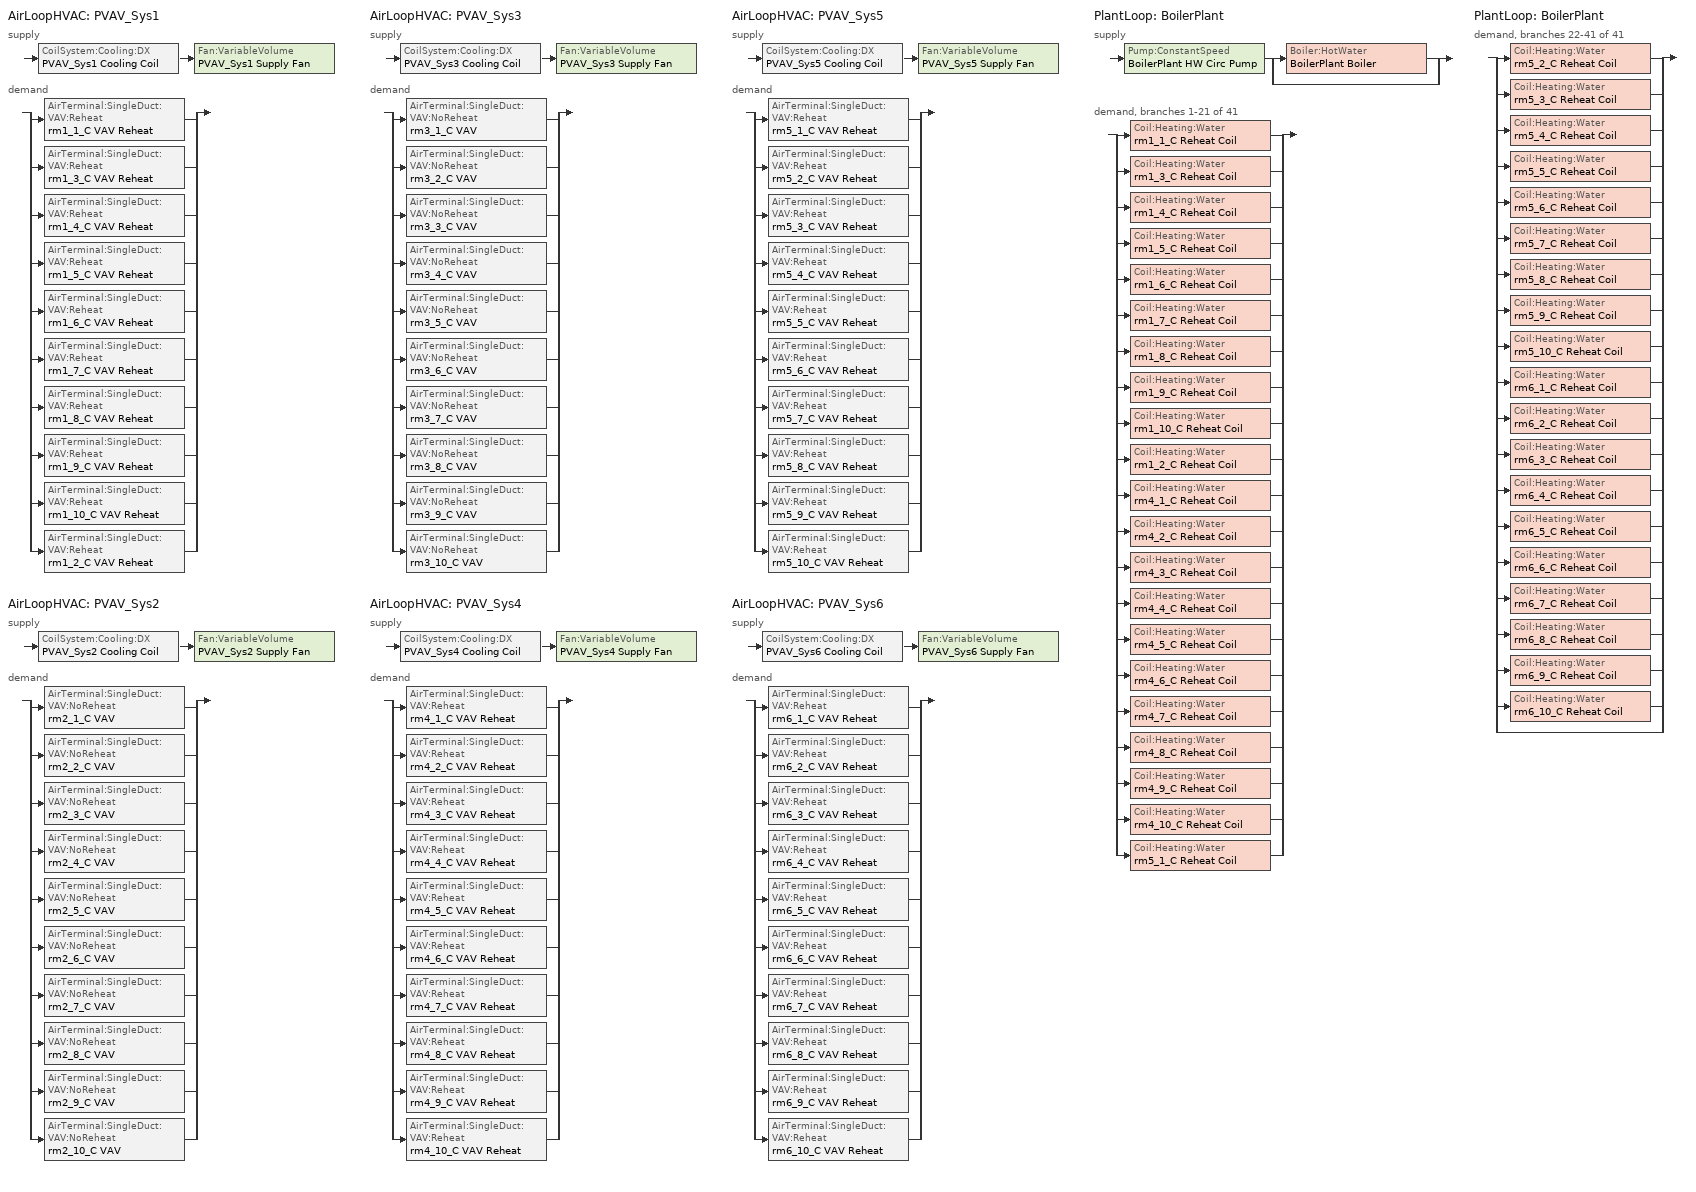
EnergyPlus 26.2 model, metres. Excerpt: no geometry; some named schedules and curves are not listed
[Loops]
AirLoopHVAC 'PVAV_Sys1'
 supply: CoilSystem:Cooling:DX 'PVAV_Sys1 Cooling Coil' > Fan:VariableVolume 'PVAV_Sys1 Supply Fan'
 demand: split
  | AirTerminal:SingleDuct:VAV:Reheat 'rm1_1_C VAV Reheat'
  | AirTerminal:SingleDuct:VAV:Reheat 'rm1_3_C VAV Reheat'
  | AirTerminal:SingleDuct:VAV:Reheat 'rm1_4_C VAV Reheat'
  | AirTerminal:SingleDuct:VAV:Reheat 'rm1_5_C VAV Reheat'
  | AirTerminal:SingleDuct:VAV:Reheat 'rm1_6_C VAV Reheat'
  | AirTerminal:SingleDuct:VAV:Reheat 'rm1_7_C VAV Reheat'
  | AirTerminal:SingleDuct:VAV:Reheat 'rm1_8_C VAV Reheat'
  | AirTerminal:SingleDuct:VAV:Reheat 'rm1_9_C VAV Reheat'
  | AirTerminal:SingleDuct:VAV:Reheat 'rm1_10_C VAV Reheat'
  | AirTerminal:SingleDuct:VAV:Reheat 'rm1_2_C VAV Reheat'
AirLoopHVAC 'PVAV_Sys2'
 supply: CoilSystem:Cooling:DX 'PVAV_Sys2 Cooling Coil' > Fan:VariableVolume 'PVAV_Sys2 Supply Fan'
 demand: split
  | AirTerminal:SingleDuct:VAV:NoReheat 'rm2_1_C VAV'
  | AirTerminal:SingleDuct:VAV:NoReheat 'rm2_2_C VAV'
  | AirTerminal:SingleDuct:VAV:NoReheat 'rm2_3_C VAV'
  | AirTerminal:SingleDuct:VAV:NoReheat 'rm2_4_C VAV'
  | AirTerminal:SingleDuct:VAV:NoReheat 'rm2_5_C VAV'
  | AirTerminal:SingleDuct:VAV:NoReheat 'rm2_6_C VAV'
  | AirTerminal:SingleDuct:VAV:NoReheat 'rm2_7_C VAV'
  | AirTerminal:SingleDuct:VAV:NoReheat 'rm2_8_C VAV'
  | AirTerminal:SingleDuct:VAV:NoReheat 'rm2_9_C VAV'
  | AirTerminal:SingleDuct:VAV:NoReheat 'rm2_10_C VAV'
AirLoopHVAC 'PVAV_Sys3'
 supply: CoilSystem:Cooling:DX 'PVAV_Sys3 Cooling Coil' > Fan:VariableVolume 'PVAV_Sys3 Supply Fan'
 demand: split
  | AirTerminal:SingleDuct:VAV:NoReheat 'rm3_1_C VAV'
  | AirTerminal:SingleDuct:VAV:NoReheat 'rm3_2_C VAV'
  | AirTerminal:SingleDuct:VAV:NoReheat 'rm3_3_C VAV'
  | AirTerminal:SingleDuct:VAV:NoReheat 'rm3_4_C VAV'
  | AirTerminal:SingleDuct:VAV:NoReheat 'rm3_5_C VAV'
  | AirTerminal:SingleDuct:VAV:NoReheat 'rm3_6_C VAV'
  | AirTerminal:SingleDuct:VAV:NoReheat 'rm3_7_C VAV'
  | AirTerminal:SingleDuct:VAV:NoReheat 'rm3_8_C VAV'
  | AirTerminal:SingleDuct:VAV:NoReheat 'rm3_9_C VAV'
  | AirTerminal:SingleDuct:VAV:NoReheat 'rm3_10_C VAV'
AirLoopHVAC 'PVAV_Sys4'
 supply: CoilSystem:Cooling:DX 'PVAV_Sys4 Cooling Coil' > Fan:VariableVolume 'PVAV_Sys4 Supply Fan'
 demand: split
  | AirTerminal:SingleDuct:VAV:Reheat 'rm4_1_C VAV Reheat'
  | AirTerminal:SingleDuct:VAV:Reheat 'rm4_2_C VAV Reheat'
  | AirTerminal:SingleDuct:VAV:Reheat 'rm4_3_C VAV Reheat'
  | AirTerminal:SingleDuct:VAV:Reheat 'rm4_4_C VAV Reheat'
  | AirTerminal:SingleDuct:VAV:Reheat 'rm4_5_C VAV Reheat'
  | AirTerminal:SingleDuct:VAV:Reheat 'rm4_6_C VAV Reheat'
  | AirTerminal:SingleDuct:VAV:Reheat 'rm4_7_C VAV Reheat'
  | AirTerminal:SingleDuct:VAV:Reheat 'rm4_8_C VAV Reheat'
  | AirTerminal:SingleDuct:VAV:Reheat 'rm4_9_C VAV Reheat'
  | AirTerminal:SingleDuct:VAV:Reheat 'rm4_10_C VAV Reheat'
AirLoopHVAC 'PVAV_Sys5'
 supply: CoilSystem:Cooling:DX 'PVAV_Sys5 Cooling Coil' > Fan:VariableVolume 'PVAV_Sys5 Supply Fan'
 demand: split
  | AirTerminal:SingleDuct:VAV:Reheat 'rm5_1_C VAV Reheat'
  | AirTerminal:SingleDuct:VAV:Reheat 'rm5_2_C VAV Reheat'
  | AirTerminal:SingleDuct:VAV:Reheat 'rm5_3_C VAV Reheat'
  | AirTerminal:SingleDuct:VAV:Reheat 'rm5_4_C VAV Reheat'
  | AirTerminal:SingleDuct:VAV:Reheat 'rm5_5_C VAV Reheat'
  | AirTerminal:SingleDuct:VAV:Reheat 'rm5_6_C VAV Reheat'
  | AirTerminal:SingleDuct:VAV:Reheat 'rm5_7_C VAV Reheat'
  | AirTerminal:SingleDuct:VAV:Reheat 'rm5_8_C VAV Reheat'
  | AirTerminal:SingleDuct:VAV:Reheat 'rm5_9_C VAV Reheat'
  | AirTerminal:SingleDuct:VAV:Reheat 'rm5_10_C VAV Reheat'
AirLoopHVAC 'PVAV_Sys6'
 supply: CoilSystem:Cooling:DX 'PVAV_Sys6 Cooling Coil' > Fan:VariableVolume 'PVAV_Sys6 Supply Fan'
 demand: split
  | AirTerminal:SingleDuct:VAV:Reheat 'rm6_1_C VAV Reheat'
  | AirTerminal:SingleDuct:VAV:Reheat 'rm6_2_C VAV Reheat'
  | AirTerminal:SingleDuct:VAV:Reheat 'rm6_3_C VAV Reheat'
  | AirTerminal:SingleDuct:VAV:Reheat 'rm6_4_C VAV Reheat'
  | AirTerminal:SingleDuct:VAV:Reheat 'rm6_5_C VAV Reheat'
  | AirTerminal:SingleDuct:VAV:Reheat 'rm6_6_C VAV Reheat'
  | AirTerminal:SingleDuct:VAV:Reheat 'rm6_7_C VAV Reheat'
  | AirTerminal:SingleDuct:VAV:Reheat 'rm6_8_C VAV Reheat'
  | AirTerminal:SingleDuct:VAV:Reheat 'rm6_9_C VAV Reheat'
  | AirTerminal:SingleDuct:VAV:Reheat 'rm6_10_C VAV Reheat'
PlantLoop 'BoilerPlant'
 supply: Pump:ConstantSpeed 'BoilerPlant HW Circ Pump' > split
  | Boiler:HotWater 'BoilerPlant Boiler'
  | bypass
 demand, branches 1-21 of 41: split
  | Coil:Heating:Water 'rm1_1_C Reheat Coil'
  | Coil:Heating:Water 'rm1_3_C Reheat Coil'
  | Coil:Heating:Water 'rm1_4_C Reheat Coil'
  | Coil:Heating:Water 'rm1_5_C Reheat Coil'
  | Coil:Heating:Water 'rm1_6_C Reheat Coil'
  | Coil:Heating:Water 'rm1_7_C Reheat Coil'
  | Coil:Heating:Water 'rm1_8_C Reheat Coil'
  | Coil:Heating:Water 'rm1_9_C Reheat Coil'
  | Coil:Heating:Water 'rm1_10_C Reheat Coil'
  | Coil:Heating:Water 'rm1_2_C Reheat Coil'
  | Coil:Heating:Water 'rm4_1_C Reheat Coil'
  | Coil:Heating:Water 'rm4_2_C Reheat Coil'
  | Coil:Heating:Water 'rm4_3_C Reheat Coil'
  | Coil:Heating:Water 'rm4_4_C Reheat Coil'
  | Coil:Heating:Water 'rm4_5_C Reheat Coil'
  | Coil:Heating:Water 'rm4_6_C Reheat Coil'
  | Coil:Heating:Water 'rm4_7_C Reheat Coil'
  | Coil:Heating:Water 'rm4_8_C Reheat Coil'
  | Coil:Heating:Water 'rm4_9_C Reheat Coil'
  | Coil:Heating:Water 'rm4_10_C Reheat Coil'
  | Coil:Heating:Water 'rm5_1_C Reheat Coil'
PlantLoop 'BoilerPlant'
 demand, branches 22-41 of 41: split
  | Coil:Heating:Water 'rm5_2_C Reheat Coil'
  | Coil:Heating:Water 'rm5_3_C Reheat Coil'
  | Coil:Heating:Water 'rm5_4_C Reheat Coil'
  | Coil:Heating:Water 'rm5_5_C Reheat Coil'
  | Coil:Heating:Water 'rm5_6_C Reheat Coil'
  | Coil:Heating:Water 'rm5_7_C Reheat Coil'
  | Coil:Heating:Water 'rm5_8_C Reheat Coil'
  | Coil:Heating:Water 'rm5_9_C Reheat Coil'
  | Coil:Heating:Water 'rm5_10_C Reheat Coil'
  | Coil:Heating:Water 'rm6_1_C Reheat Coil'
  | Coil:Heating:Water 'rm6_2_C Reheat Coil'
  | Coil:Heating:Water 'rm6_3_C Reheat Coil'
  | Coil:Heating:Water 'rm6_4_C Reheat Coil'
  | Coil:Heating:Water 'rm6_5_C Reheat Coil'
  | Coil:Heating:Water 'rm6_6_C Reheat Coil'
  | Coil:Heating:Water 'rm6_7_C Reheat Coil'
  | Coil:Heating:Water 'rm6_8_C Reheat Coil'
  | Coil:Heating:Water 'rm6_9_C Reheat Coil'
  | Coil:Heating:Water 'rm6_10_C Reheat Coil'
  | bypass
[Building]
Green Design Tools: North Axis {deg}=180.0017; Terrain=City; Loads Convergence Tolerance Value {W}=0.04; Temperature Convergence Tolerance Value {deltaC}=0.4; Solar Distribution=FullExterior; Maximum Number of Warmup Days=25; Minimum Number of Warmup Days=6
[Site:Location]
CZ03RV2: Latitude {deg}=38.5; Longitude {deg}=-121.5; Time Zone {hr}=-8; Elevation {m}=15.24
[Site:GroundTemperature:BuildingSurface]
12.38889, 11.22224, 11.11112, 11.66668, 13.8889, 16.11112, 18.05557, 19.2778, 19.38892, 18.38889, 16.50002, 14.33334
[SizingPeriod:DesignDay] Humidity Condition Type=Wetbulb; Rain Indicator=No; Snow Indicator=No; Daylight Saving Time Indicator=No; Solar Model Indicator=ASHRAEClearSky; Sky Clearness=0
Name | Month | Day of Month | Day Type | Maximum Dry-Bulb Temperature {C} | Daily Dry-Bulb Temperature Range {deltaC} | Wetbulb or DewPoint at Maximum Dry-Bulb {C} | Barometric Pressure {Pa} | Wind Speed {m/s} | Wind Direction {deg}
CZ03RV2 Coldest Day from Weather File | 12 | 28 | WinterDesignDay | 15 | 13.3 | 8.9 | 102805.1 | 2.12 | 67
CZ03RV2 Hottest Day from Weather File | 9 | 29 | SummerDesignDay | 31.7 | 20.6 | 16.1 | 101351.8 | 5.06 | 87
[Zone] Type=1; Multiplier=1; Ceiling Height {m}=3.9624; Volume {m3}=441.7421
rm1_3_C; rm1_4_C; rm1_5_C; rm1_6_C; rm1_7_C; rm1_8_C; rm1_9_C; rm1_10_C; rm1_1_C; rm1_2_C; rm2_2_C; rm2_3_C; rm2_4_C; rm2_5_C; rm2_6_C; rm2_7_C; rm2_8_C; rm2_9_C; rm2_10_C; rm3_2_C; rm3_3_C; rm3_4_C; rm3_5_C; rm3_6_C; rm3_7_C; rm3_8_C; rm3_9_C; rm3_10_C; rm4_2_C; rm4_3_C; rm4_4_C; rm4_5_C; rm4_6_C; rm4_7_C; rm4_8_C; rm4_9_C; rm4_10_C; rm5_2_C; rm5_3_C; rm5_4_C; rm5_5_C; rm5_6_C; rm5_7_C; rm5_8_C; rm5_9_C; rm5_10_C; rm6_2_C; rm6_3_C; rm6_4_C; rm6_5_C; rm6_6_C; rm6_7_C; rm6_8_C; rm6_9_C; rm6_10_C
[People] Number of People Schedule=OffOcc
Name | People Definition | Zone or ZoneList or Space or SpaceList | Activity Level Schedule
rm1_3_C_PEOPLE | rm1_3_C_PEOPLE Definition | rm1_3_C | rm1_3_CActSched
rm1_4_C_PEOPLE | rm1_4_C_PEOPLE Definition | rm1_4_C | rm1_4_CActSched
rm1_5_C_PEOPLE | rm1_5_C_PEOPLE Definition | rm1_5_C | rm1_5_CActSched
rm1_6_C_PEOPLE | rm1_6_C_PEOPLE Definition | rm1_6_C | rm1_6_CActSched
rm1_7_C_PEOPLE | rm1_7_C_PEOPLE Definition | rm1_7_C | rm1_7_CActSched
rm1_8_C_PEOPLE | rm1_8_C_PEOPLE Definition | rm1_8_C | rm1_8_CActSched
rm1_9_C_PEOPLE | rm1_9_C_PEOPLE Definition | rm1_9_C | rm1_9_CActSched
rm1_10_C_PEOPLE | rm1_10_C_PEOPLE Definition | rm1_10_C | rm1_10_CActSched
rm1_1_C_PEOPLE | rm1_1_C_PEOPLE Definition | rm1_1_C | rm1_1_CActSched
rm1_2_C_PEOPLE | rm1_2_C_PEOPLE Definition | rm1_2_C | rm1_2_CActSched
rm2_1_C_PEOPLE | rm2_1_C_PEOPLE Definition | rm2_1_C | rm2_1_CActSched
rm2_2_C_PEOPLE | rm2_2_C_PEOPLE Definition | rm2_2_C | rm2_2_CActSched
rm2_3_C_PEOPLE | rm2_3_C_PEOPLE Definition | rm2_3_C | rm2_3_CActSched
rm2_4_C_PEOPLE | rm2_4_C_PEOPLE Definition | rm2_4_C | rm2_4_CActSched
rm2_5_C_PEOPLE | rm2_5_C_PEOPLE Definition | rm2_5_C | rm2_5_CActSched
rm2_6_C_PEOPLE | rm2_6_C_PEOPLE Definition | rm2_6_C | rm2_6_CActSched
rm2_7_C_PEOPLE | rm2_7_C_PEOPLE Definition | rm2_7_C | rm2_7_CActSched
rm2_8_C_PEOPLE | rm2_8_C_PEOPLE Definition | rm2_8_C | rm2_8_CActSched
rm2_9_C_PEOPLE | rm2_9_C_PEOPLE Definition | rm2_9_C | rm2_9_CActSched
rm2_10_C_PEOPLE | rm2_10_C_PEOPLE Definition | rm2_10_C | rm2_10_CActSched
rm3_1_C_PEOPLE | rm3_1_C_PEOPLE Definition | rm3_1_C | rm3_1_CActSched
rm3_2_C_PEOPLE | rm3_2_C_PEOPLE Definition | rm3_2_C | rm3_2_CActSched
rm3_3_C_PEOPLE | rm3_3_C_PEOPLE Definition | rm3_3_C | rm3_3_CActSched
rm3_4_C_PEOPLE | rm3_4_C_PEOPLE Definition | rm3_4_C | rm3_4_CActSched
rm3_5_C_PEOPLE | rm3_5_C_PEOPLE Definition | rm3_5_C | rm3_5_CActSched
rm3_6_C_PEOPLE | rm3_6_C_PEOPLE Definition | rm3_6_C | rm3_6_CActSched
rm3_7_C_PEOPLE | rm3_7_C_PEOPLE Definition | rm3_7_C | rm3_7_CActSched
rm3_8_C_PEOPLE | rm3_8_C_PEOPLE Definition | rm3_8_C | rm3_8_CActSched
rm3_9_C_PEOPLE | rm3_9_C_PEOPLE Definition | rm3_9_C | rm3_9_CActSched
rm3_10_C_PEOPLE | rm3_10_C_PEOPLE Definition | rm3_10_C | rm3_10_CActSched
rm4_1_C_PEOPLE | rm4_1_C_PEOPLE Definition | rm4_1_C | rm4_1_CActSched
rm4_2_C_PEOPLE | rm4_2_C_PEOPLE Definition | rm4_2_C | rm4_2_CActSched
rm4_3_C_PEOPLE | rm4_3_C_PEOPLE Definition | rm4_3_C | rm4_3_CActSched
rm4_4_C_PEOPLE | rm4_4_C_PEOPLE Definition | rm4_4_C | rm4_4_CActSched
rm4_5_C_PEOPLE | rm4_5_C_PEOPLE Definition | rm4_5_C | rm4_5_CActSched
rm4_6_C_PEOPLE | rm4_6_C_PEOPLE Definition | rm4_6_C | rm4_6_CActSched
rm4_7_C_PEOPLE | rm4_7_C_PEOPLE Definition | rm4_7_C | rm4_7_CActSched
rm4_8_C_PEOPLE | rm4_8_C_PEOPLE Definition | rm4_8_C | rm4_8_CActSched
rm4_9_C_PEOPLE | rm4_9_C_PEOPLE Definition | rm4_9_C | rm4_9_CActSched
rm4_10_C_PEOPLE | rm4_10_C_PEOPLE Definition | rm4_10_C | rm4_10_CActSched
rm5_1_C_PEOPLE | rm5_1_C_PEOPLE Definition | rm5_1_C | rm5_1_CActSched
rm5_2_C_PEOPLE | rm5_2_C_PEOPLE Definition | rm5_2_C | rm5_2_CActSched
rm5_3_C_PEOPLE | rm5_3_C_PEOPLE Definition | rm5_3_C | rm5_3_CActSched
rm5_4_C_PEOPLE | rm5_4_C_PEOPLE Definition | rm5_4_C | rm5_4_CActSched
rm5_5_C_PEOPLE | rm5_5_C_PEOPLE Definition | rm5_5_C | rm5_5_CActSched
rm5_6_C_PEOPLE | rm5_6_C_PEOPLE Definition | rm5_6_C | rm5_6_CActSched
rm5_7_C_PEOPLE | rm5_7_C_PEOPLE Definition | rm5_7_C | rm5_7_CActSched
rm5_8_C_PEOPLE | rm5_8_C_PEOPLE Definition | rm5_8_C | rm5_8_CActSched
rm5_9_C_PEOPLE | rm5_9_C_PEOPLE Definition | rm5_9_C | rm5_9_CActSched
rm5_10_C_PEOPLE | rm5_10_C_PEOPLE Definition | rm5_10_C | rm5_10_CActSched
rm6_1_C_PEOPLE | rm6_1_C_PEOPLE Definition | rm6_1_C | rm6_1_CActSched
rm6_2_C_PEOPLE | rm6_2_C_PEOPLE Definition | rm6_2_C | rm6_2_CActSched
rm6_3_C_PEOPLE | rm6_3_C_PEOPLE Definition | rm6_3_C | rm6_3_CActSched
rm6_4_C_PEOPLE | rm6_4_C_PEOPLE Definition | rm6_4_C | rm6_4_CActSched
rm6_5_C_PEOPLE | rm6_5_C_PEOPLE Definition | rm6_5_C | rm6_5_CActSched
rm6_6_C_PEOPLE | rm6_6_C_PEOPLE Definition | rm6_6_C | rm6_6_CActSched
rm6_7_C_PEOPLE | rm6_7_C_PEOPLE Definition | rm6_7_C | rm6_7_CActSched
rm6_8_C_PEOPLE | rm6_8_C_PEOPLE Definition | rm6_8_C | rm6_8_CActSched
rm6_9_C_PEOPLE | rm6_9_C_PEOPLE Definition | rm6_9_C | rm6_9_CActSched
rm6_10_C_PEOPLE | rm6_10_C_PEOPLE Definition | rm6_10_C | rm6_10_CActSched
[Lights] Schedule=OffLgt; Fraction Replaceable=0
Name | Lights Definition | Zone or ZoneList or Space or SpaceList
rm1_3_C_LIGHTS | rm1_3_C_LIGHTS Definition | rm1_3_C
rm1_4_C_LIGHTS | rm1_4_C_LIGHTS Definition | rm1_4_C
rm1_5_C_LIGHTS | rm1_5_C_LIGHTS Definition | rm1_5_C
rm1_6_C_LIGHTS | rm1_6_C_LIGHTS Definition | rm1_6_C
rm1_7_C_LIGHTS | rm1_7_C_LIGHTS Definition | rm1_7_C
rm1_8_C_LIGHTS | rm1_8_C_LIGHTS Definition | rm1_8_C
rm1_9_C_LIGHTS | rm1_9_C_LIGHTS Definition | rm1_9_C
rm1_10_C_LIGHTS | rm1_10_C_LIGHTS Definition | rm1_10_C
rm1_1_C_LIGHTS | rm1_1_C_LIGHTS Definition | rm1_1_C
rm1_2_C_LIGHTS | rm1_2_C_LIGHTS Definition | rm1_2_C
rm2_1_C_LIGHTS | rm2_1_C_LIGHTS Definition | rm2_1_C
rm2_2_C_LIGHTS | rm2_2_C_LIGHTS Definition | rm2_2_C
rm2_3_C_LIGHTS | rm2_3_C_LIGHTS Definition | rm2_3_C
rm2_4_C_LIGHTS | rm2_4_C_LIGHTS Definition | rm2_4_C
rm2_5_C_LIGHTS | rm2_5_C_LIGHTS Definition | rm2_5_C
rm2_6_C_LIGHTS | rm2_6_C_LIGHTS Definition | rm2_6_C
rm2_7_C_LIGHTS | rm2_7_C_LIGHTS Definition | rm2_7_C
rm2_8_C_LIGHTS | rm2_8_C_LIGHTS Definition | rm2_8_C
rm2_9_C_LIGHTS | rm2_9_C_LIGHTS Definition | rm2_9_C
rm2_10_C_LIGHTS | rm2_10_C_LIGHTS Definition | rm2_10_C
rm3_1_C_LIGHTS | rm3_1_C_LIGHTS Definition | rm3_1_C
rm3_2_C_LIGHTS | rm3_2_C_LIGHTS Definition | rm3_2_C
rm3_3_C_LIGHTS | rm3_3_C_LIGHTS Definition | rm3_3_C
rm3_4_C_LIGHTS | rm3_4_C_LIGHTS Definition | rm3_4_C
rm3_5_C_LIGHTS | rm3_5_C_LIGHTS Definition | rm3_5_C
rm3_6_C_LIGHTS | rm3_6_C_LIGHTS Definition | rm3_6_C
rm3_7_C_LIGHTS | rm3_7_C_LIGHTS Definition | rm3_7_C
rm3_8_C_LIGHTS | rm3_8_C_LIGHTS Definition | rm3_8_C
rm3_9_C_LIGHTS | rm3_9_C_LIGHTS Definition | rm3_9_C
rm3_10_C_LIGHTS | rm3_10_C_LIGHTS Definition | rm3_10_C
rm4_1_C_LIGHTS | rm4_1_C_LIGHTS Definition | rm4_1_C
rm4_2_C_LIGHTS | rm4_2_C_LIGHTS Definition | rm4_2_C
rm4_3_C_LIGHTS | rm4_3_C_LIGHTS Definition | rm4_3_C
rm4_4_C_LIGHTS | rm4_4_C_LIGHTS Definition | rm4_4_C
rm4_5_C_LIGHTS | rm4_5_C_LIGHTS Definition | rm4_5_C
rm4_6_C_LIGHTS | rm4_6_C_LIGHTS Definition | rm4_6_C
rm4_7_C_LIGHTS | rm4_7_C_LIGHTS Definition | rm4_7_C
rm4_8_C_LIGHTS | rm4_8_C_LIGHTS Definition | rm4_8_C
rm4_9_C_LIGHTS | rm4_9_C_LIGHTS Definition | rm4_9_C
rm4_10_C_LIGHTS | rm4_10_C_LIGHTS Definition | rm4_10_C
rm5_1_C_LIGHTS | rm5_1_C_LIGHTS Definition | rm5_1_C
rm5_2_C_LIGHTS | rm5_2_C_LIGHTS Definition | rm5_2_C
rm5_3_C_LIGHTS | rm5_3_C_LIGHTS Definition | rm5_3_C
rm5_4_C_LIGHTS | rm5_4_C_LIGHTS Definition | rm5_4_C
rm5_5_C_LIGHTS | rm5_5_C_LIGHTS Definition | rm5_5_C
rm5_6_C_LIGHTS | rm5_6_C_LIGHTS Definition | rm5_6_C
rm5_7_C_LIGHTS | rm5_7_C_LIGHTS Definition | rm5_7_C
rm5_8_C_LIGHTS | rm5_8_C_LIGHTS Definition | rm5_8_C
rm5_9_C_LIGHTS | rm5_9_C_LIGHTS Definition | rm5_9_C
rm5_10_C_LIGHTS | rm5_10_C_LIGHTS Definition | rm5_10_C
rm6_1_C_LIGHTS | rm6_1_C_LIGHTS Definition | rm6_1_C
rm6_2_C_LIGHTS | rm6_2_C_LIGHTS Definition | rm6_2_C
rm6_3_C_LIGHTS | rm6_3_C_LIGHTS Definition | rm6_3_C
rm6_4_C_LIGHTS | rm6_4_C_LIGHTS Definition | rm6_4_C
rm6_5_C_LIGHTS | rm6_5_C_LIGHTS Definition | rm6_5_C
rm6_6_C_LIGHTS | rm6_6_C_LIGHTS Definition | rm6_6_C
rm6_7_C_LIGHTS | rm6_7_C_LIGHTS Definition | rm6_7_C
rm6_8_C_LIGHTS | rm6_8_C_LIGHTS Definition | rm6_8_C
rm6_9_C_LIGHTS | rm6_9_C_LIGHTS Definition | rm6_9_C
rm6_10_C_LIGHTS | rm6_10_C_LIGHTS Definition | rm6_10_C
[ElectricEquipment] Schedule=OffLgt
Name | Electric Equipment Definition | Zone or ZoneList or Space or SpaceList
rm1_3_C_EQUIP | rm1_3_C_EQUIP Definition | rm1_3_C
rm1_4_C_EQUIP | rm1_4_C_EQUIP Definition | rm1_4_C
rm1_5_C_EQUIP | rm1_5_C_EQUIP Definition | rm1_5_C
rm1_6_C_EQUIP | rm1_6_C_EQUIP Definition | rm1_6_C
rm1_7_C_EQUIP | rm1_7_C_EQUIP Definition | rm1_7_C
rm1_8_C_EQUIP | rm1_8_C_EQUIP Definition | rm1_8_C
rm1_9_C_EQUIP | rm1_9_C_EQUIP Definition | rm1_9_C
rm1_10_C_EQUIP | rm1_10_C_EQUIP Definition | rm1_10_C
rm1_1_C_EQUIP | rm1_1_C_EQUIP Definition | rm1_1_C
rm1_2_C_EQUIP | rm1_2_C_EQUIP Definition | rm1_2_C
rm2_1_C_EQUIP | rm2_1_C_EQUIP Definition | rm2_1_C
rm2_2_C_EQUIP | rm2_2_C_EQUIP Definition | rm2_2_C
rm2_3_C_EQUIP | rm2_3_C_EQUIP Definition | rm2_3_C
rm2_4_C_EQUIP | rm2_4_C_EQUIP Definition | rm2_4_C
rm2_5_C_EQUIP | rm2_5_C_EQUIP Definition | rm2_5_C
rm2_6_C_EQUIP | rm2_6_C_EQUIP Definition | rm2_6_C
rm2_7_C_EQUIP | rm2_7_C_EQUIP Definition | rm2_7_C
rm2_8_C_EQUIP | rm2_8_C_EQUIP Definition | rm2_8_C
rm2_9_C_EQUIP | rm2_9_C_EQUIP Definition | rm2_9_C
rm2_10_C_EQUIP | rm2_10_C_EQUIP Definition | rm2_10_C
rm3_1_C_EQUIP | rm3_1_C_EQUIP Definition | rm3_1_C
rm3_2_C_EQUIP | rm3_2_C_EQUIP Definition | rm3_2_C
rm3_3_C_EQUIP | rm3_3_C_EQUIP Definition | rm3_3_C
rm3_4_C_EQUIP | rm3_4_C_EQUIP Definition | rm3_4_C
rm3_5_C_EQUIP | rm3_5_C_EQUIP Definition | rm3_5_C
rm3_6_C_EQUIP | rm3_6_C_EQUIP Definition | rm3_6_C
rm3_7_C_EQUIP | rm3_7_C_EQUIP Definition | rm3_7_C
rm3_8_C_EQUIP | rm3_8_C_EQUIP Definition | rm3_8_C
rm3_9_C_EQUIP | rm3_9_C_EQUIP Definition | rm3_9_C
rm3_10_C_EQUIP | rm3_10_C_EQUIP Definition | rm3_10_C
rm4_1_C_EQUIP | rm4_1_C_EQUIP Definition | rm4_1_C
rm4_2_C_EQUIP | rm4_2_C_EQUIP Definition | rm4_2_C
rm4_3_C_EQUIP | rm4_3_C_EQUIP Definition | rm4_3_C
rm4_4_C_EQUIP | rm4_4_C_EQUIP Definition | rm4_4_C
rm4_5_C_EQUIP | rm4_5_C_EQUIP Definition | rm4_5_C
rm4_6_C_EQUIP | rm4_6_C_EQUIP Definition | rm4_6_C
rm4_7_C_EQUIP | rm4_7_C_EQUIP Definition | rm4_7_C
rm4_8_C_EQUIP | rm4_8_C_EQUIP Definition | rm4_8_C
rm4_9_C_EQUIP | rm4_9_C_EQUIP Definition | rm4_9_C
rm4_10_C_EQUIP | rm4_10_C_EQUIP Definition | rm4_10_C
rm5_1_C_EQUIP | rm5_1_C_EQUIP Definition | rm5_1_C
rm5_2_C_EQUIP | rm5_2_C_EQUIP Definition | rm5_2_C
rm5_3_C_EQUIP | rm5_3_C_EQUIP Definition | rm5_3_C
rm5_4_C_EQUIP | rm5_4_C_EQUIP Definition | rm5_4_C
rm5_5_C_EQUIP | rm5_5_C_EQUIP Definition | rm5_5_C
rm5_6_C_EQUIP | rm5_6_C_EQUIP Definition | rm5_6_C
rm5_7_C_EQUIP | rm5_7_C_EQUIP Definition | rm5_7_C
rm5_8_C_EQUIP | rm5_8_C_EQUIP Definition | rm5_8_C
rm5_9_C_EQUIP | rm5_9_C_EQUIP Definition | rm5_9_C
rm5_10_C_EQUIP | rm5_10_C_EQUIP Definition | rm5_10_C
rm6_1_C_EQUIP | rm6_1_C_EQUIP Definition | rm6_1_C
rm6_2_C_EQUIP | rm6_2_C_EQUIP Definition | rm6_2_C
rm6_3_C_EQUIP | rm6_3_C_EQUIP Definition | rm6_3_C
rm6_4_C_EQUIP | rm6_4_C_EQUIP Definition | rm6_4_C
rm6_5_C_EQUIP | rm6_5_C_EQUIP Definition | rm6_5_C
rm6_6_C_EQUIP | rm6_6_C_EQUIP Definition | rm6_6_C
rm6_7_C_EQUIP | rm6_7_C_EQUIP Definition | rm6_7_C
rm6_8_C_EQUIP | rm6_8_C_EQUIP Definition | rm6_8_C
rm6_9_C_EQUIP | rm6_9_C_EQUIP Definition | rm6_9_C
rm6_10_C_EQUIP | rm6_10_C_EQUIP Definition | rm6_10_C
[ZoneInfiltration:DesignFlowRate] Schedule=OffInf; Design Flow Rate Calculation Method=Flow/Zone; Design Flow Rate {m3/s}=0.0173681; Constant Term Coefficient=0; Temperature Term Coefficient=0; Velocity Term Coefficient=0.224; Velocity Squared Term Coefficient=0
Name | Zone or ZoneList or Space or SpaceList
rm1_3_C_INFILT | rm1_3_C
rm1_4_C_INFILT | rm1_4_C
rm1_5_C_INFILT | rm1_5_C
rm1_6_C_INFILT | rm1_6_C
rm1_7_C_INFILT | rm1_7_C
rm1_8_C_INFILT | rm1_8_C
rm1_9_C_INFILT | rm1_9_C
rm1_10_C_INFILT | rm1_10_C
rm1_1_C_INFILT | rm1_1_C
rm1_2_C_INFILT | rm1_2_C
rm2_1_C_INFILT | rm2_1_C
rm2_2_C_INFILT | rm2_2_C
rm2_3_C_INFILT | rm2_3_C
rm2_4_C_INFILT | rm2_4_C
rm2_5_C_INFILT | rm2_5_C
rm2_6_C_INFILT | rm2_6_C
rm2_7_C_INFILT | rm2_7_C
rm2_8_C_INFILT | rm2_8_C
rm2_9_C_INFILT | rm2_9_C
rm2_10_C_INFILT | rm2_10_C
rm3_1_C_INFILT | rm3_1_C
rm3_2_C_INFILT | rm3_2_C
rm3_3_C_INFILT | rm3_3_C
rm3_4_C_INFILT | rm3_4_C
rm3_5_C_INFILT | rm3_5_C
rm3_6_C_INFILT | rm3_6_C
rm3_7_C_INFILT | rm3_7_C
rm3_8_C_INFILT | rm3_8_C
rm3_9_C_INFILT | rm3_9_C
rm3_10_C_INFILT | rm3_10_C
rm4_1_C_INFILT | rm4_1_C
rm4_2_C_INFILT | rm4_2_C
rm4_3_C_INFILT | rm4_3_C
rm4_4_C_INFILT | rm4_4_C
rm4_5_C_INFILT | rm4_5_C
rm4_6_C_INFILT | rm4_6_C
rm4_7_C_INFILT | rm4_7_C
rm4_8_C_INFILT | rm4_8_C
rm4_9_C_INFILT | rm4_9_C
rm4_10_C_INFILT | rm4_10_C
rm5_1_C_INFILT | rm5_1_C
rm5_2_C_INFILT | rm5_2_C
rm5_3_C_INFILT | rm5_3_C
rm5_4_C_INFILT | rm5_4_C
rm5_5_C_INFILT | rm5_5_C
rm5_6_C_INFILT | rm5_6_C
rm5_7_C_INFILT | rm5_7_C
rm5_8_C_INFILT | rm5_8_C
rm5_9_C_INFILT | rm5_9_C
rm5_10_C_INFILT | rm5_10_C
rm6_1_C_INFILT | rm6_1_C
rm6_2_C_INFILT | rm6_2_C
rm6_3_C_INFILT | rm6_3_C
rm6_4_C_INFILT | rm6_4_C
rm6_5_C_INFILT | rm6_5_C
rm6_6_C_INFILT | rm6_6_C
rm6_7_C_INFILT | rm6_7_C
[ZoneControl:Thermostat] Control Type Schedule=Zone-Control-Type-Sched
Name | Zone or ZoneList | Control 1
rm1_1_C Thermostat | rm1_1_C | rm1_1_C DualSPSched
rm1_3_C Thermostat | rm1_3_C | rm1_3_C DualSPSched
rm1_4_C Thermostat | rm1_4_C | rm1_4_C DualSPSched
rm1_5_C Thermostat | rm1_5_C | rm1_5_C DualSPSched
rm1_6_C Thermostat | rm1_6_C | rm1_6_C DualSPSched
rm1_7_C Thermostat | rm1_7_C | rm1_7_C DualSPSched
rm1_8_C Thermostat | rm1_8_C | rm1_8_C DualSPSched
rm1_9_C Thermostat | rm1_9_C | rm1_9_C DualSPSched
rm1_10_C Thermostat | rm1_10_C | rm1_10_C DualSPSched
rm1_2_C Thermostat | rm1_2_C | rm1_2_C DualSPSched
rm2_1_C Thermostat | rm2_1_C | rm2_1_C DualSPSched
rm2_2_C Thermostat | rm2_2_C | rm2_2_C DualSPSched
rm2_3_C Thermostat | rm2_3_C | rm2_3_C DualSPSched
rm2_4_C Thermostat | rm2_4_C | rm2_4_C DualSPSched
rm2_5_C Thermostat | rm2_5_C | rm2_5_C DualSPSched
rm2_6_C Thermostat | rm2_6_C | rm2_6_C DualSPSched
rm2_7_C Thermostat | rm2_7_C | rm2_7_C DualSPSched
rm2_8_C Thermostat | rm2_8_C | rm2_8_C DualSPSched
rm2_9_C Thermostat | rm2_9_C | rm2_9_C DualSPSched
rm2_10_C Thermostat | rm2_10_C | rm2_10_C DualSPSched
rm3_1_C Thermostat | rm3_1_C | rm3_1_C DualSPSched
rm3_2_C Thermostat | rm3_2_C | rm3_2_C DualSPSched
rm3_3_C Thermostat | rm3_3_C | rm3_3_C DualSPSched
rm3_4_C Thermostat | rm3_4_C | rm3_4_C DualSPSched
rm3_5_C Thermostat | rm3_5_C | rm3_5_C DualSPSched
rm3_6_C Thermostat | rm3_6_C | rm3_6_C DualSPSched
rm3_7_C Thermostat | rm3_7_C | rm3_7_C DualSPSched
rm3_8_C Thermostat | rm3_8_C | rm3_8_C DualSPSched
rm3_9_C Thermostat | rm3_9_C | rm3_9_C DualSPSched
rm3_10_C Thermostat | rm3_10_C | rm3_10_C DualSPSched
rm4_1_C Thermostat | rm4_1_C | rm4_1_C DualSPSched
rm4_2_C Thermostat | rm4_2_C | rm4_2_C DualSPSched
rm4_3_C Thermostat | rm4_3_C | rm4_3_C DualSPSched
rm4_4_C Thermostat | rm4_4_C | rm4_4_C DualSPSched
rm4_5_C Thermostat | rm4_5_C | rm4_5_C DualSPSched
rm4_6_C Thermostat | rm4_6_C | rm4_6_C DualSPSched
rm4_7_C Thermostat | rm4_7_C | rm4_7_C DualSPSched
rm4_8_C Thermostat | rm4_8_C | rm4_8_C DualSPSched
rm4_9_C Thermostat | rm4_9_C | rm4_9_C DualSPSched
rm4_10_C Thermostat | rm4_10_C | rm4_10_C DualSPSched
rm5_1_C Thermostat | rm5_1_C | rm5_1_C DualSPSched
rm5_2_C Thermostat | rm5_2_C | rm5_2_C DualSPSched
rm5_3_C Thermostat | rm5_3_C | rm5_3_C DualSPSched
rm5_4_C Thermostat | rm5_4_C | rm5_4_C DualSPSched
rm5_5_C Thermostat | rm5_5_C | rm5_5_C DualSPSched
rm5_6_C Thermostat | rm5_6_C | rm5_6_C DualSPSched
rm5_7_C Thermostat | rm5_7_C | rm5_7_C DualSPSched
rm5_8_C Thermostat | rm5_8_C | rm5_8_C DualSPSched
rm5_9_C Thermostat | rm5_9_C | rm5_9_C DualSPSched
rm5_10_C Thermostat | rm5_10_C | rm5_10_C DualSPSched
rm6_1_C Thermostat | rm6_1_C | rm6_1_C DualSPSched
rm6_2_C Thermostat | rm6_2_C | rm6_2_C DualSPSched
rm6_3_C Thermostat | rm6_3_C | rm6_3_C DualSPSched
rm6_4_C Thermostat | rm6_4_C | rm6_4_C DualSPSched
rm6_5_C Thermostat | rm6_5_C | rm6_5_C DualSPSched
rm6_6_C Thermostat | rm6_6_C | rm6_6_C DualSPSched
rm6_7_C Thermostat | rm6_7_C | rm6_7_C DualSPSched
rm6_8_C Thermostat | rm6_8_C | rm6_8_C DualSPSched
rm6_9_C Thermostat | rm6_9_C | rm6_9_C DualSPSched
rm6_10_C Thermostat | rm6_10_C | rm6_10_C DualSPSched
[Sizing:Zone] Zone Cooling Design Supply Air Temperature Input Method=SupplyAirTemperature; Zone Cooling Design Supply Air Temperature {C}=14; Zone Heating Design Supply Air Temperature Input Method=SupplyAirTemperature; Zone Heating Design Supply Air Temperature {C}=50; Zone Cooling Design Supply Air Humidity Ratio {kgWater/kgDryAir}=0.008; Zone Heating Design Supply Air Humidity Ratio {kgWater/kgDryAir}=0.008; Zone Heating Sizing Factor=0; Zone Cooling Sizing Factor=0; Cooling Design Air Flow Method=DesignDay; Cooling Design Air Flow Rate {m3/s}=0; Heating Design Air Flow Method=DesignDay; Heating Design Air Flow Rate {m3/s}=0
Name | Design Specification Outdoor Air Object
rm1_1_C | SZ DSOA rm1_1_C
rm1_3_C | SZ DSOA rm1_3_C
rm1_4_C | SZ DSOA rm1_4_C
rm1_5_C | SZ DSOA rm1_5_C
rm1_6_C | SZ DSOA rm1_6_C
rm1_7_C | SZ DSOA rm1_7_C
rm1_8_C | SZ DSOA rm1_8_C
rm1_9_C | SZ DSOA rm1_9_C
rm1_10_C | SZ DSOA rm1_10_C
rm1_2_C | SZ DSOA rm1_2_C
rm2_1_C | SZ DSOA rm2_1_C
rm2_2_C | SZ DSOA rm2_2_C
rm2_3_C | SZ DSOA rm2_3_C
rm2_4_C | SZ DSOA rm2_4_C
rm2_5_C | SZ DSOA rm2_5_C
rm2_6_C | SZ DSOA rm2_6_C
rm2_7_C | SZ DSOA rm2_7_C
rm2_8_C | SZ DSOA rm2_8_C
rm2_9_C | SZ DSOA rm2_9_C
rm2_10_C | SZ DSOA rm2_10_C
rm3_1_C | SZ DSOA rm3_1_C
rm3_2_C | SZ DSOA rm3_2_C
rm3_3_C | SZ DSOA rm3_3_C
rm3_4_C | SZ DSOA rm3_4_C
rm3_5_C | SZ DSOA rm3_5_C
rm3_6_C | SZ DSOA rm3_6_C
rm3_7_C | SZ DSOA rm3_7_C
rm3_8_C | SZ DSOA rm3_8_C
rm3_9_C | SZ DSOA rm3_9_C
rm3_10_C | SZ DSOA rm3_10_C
rm4_1_C | SZ DSOA rm4_1_C
rm4_2_C | SZ DSOA rm4_2_C
rm4_3_C | SZ DSOA rm4_3_C
rm4_4_C | SZ DSOA rm4_4_C
rm4_5_C | SZ DSOA rm4_5_C
rm4_6_C | SZ DSOA rm4_6_C
rm4_7_C | SZ DSOA rm4_7_C
rm4_8_C | SZ DSOA rm4_8_C
rm4_9_C | SZ DSOA rm4_9_C
rm4_10_C | SZ DSOA rm4_10_C
rm5_1_C | SZ DSOA rm5_1_C
rm5_2_C | SZ DSOA rm5_2_C
rm5_3_C | SZ DSOA rm5_3_C
rm5_4_C | SZ DSOA rm5_4_C
rm5_5_C | SZ DSOA rm5_5_C
rm5_6_C | SZ DSOA rm5_6_C
rm5_7_C | SZ DSOA rm5_7_C
rm5_8_C | SZ DSOA rm5_8_C
rm5_9_C | SZ DSOA rm5_9_C
rm5_10_C | SZ DSOA rm5_10_C
rm6_1_C | SZ DSOA rm6_1_C
rm6_2_C | SZ DSOA rm6_2_C
rm6_3_C | SZ DSOA rm6_3_C
rm6_4_C | SZ DSOA rm6_4_C
rm6_5_C | SZ DSOA rm6_5_C
rm6_6_C | SZ DSOA rm6_6_C
rm6_7_C | SZ DSOA rm6_7_C
rm6_8_C | SZ DSOA rm6_8_C
rm6_9_C | SZ DSOA rm6_9_C
rm6_10_C | SZ DSOA rm6_10_C
[AirTerminal:SingleDuct:VAV:Reheat] Availability Schedule=OffFan; Maximum Air Flow Rate {m3/s}=autosize; Zone Minimum Air Flow Input Method=Constant; Constant Minimum Air Flow Fraction=0.3; Maximum Hot Water or Steam Flow Rate {m3/s}=autosize; Minimum Hot Water or Steam Flow Rate {m3/s}=0; Convergence Tolerance=0.001; Damper Heating Action=Reverse
Name | Reheat Coil
rm1_1_C VAV Reheat | rm1_1_C Reheat Coil
rm1_3_C VAV Reheat | rm1_3_C Reheat Coil
rm1_4_C VAV Reheat | rm1_4_C Reheat Coil
rm1_5_C VAV Reheat | rm1_5_C Reheat Coil
rm1_6_C VAV Reheat | rm1_6_C Reheat Coil
rm1_7_C VAV Reheat | rm1_7_C Reheat Coil
rm1_8_C VAV Reheat | rm1_8_C Reheat Coil
rm1_9_C VAV Reheat | rm1_9_C Reheat Coil
rm1_10_C VAV Reheat | rm1_10_C Reheat Coil
rm1_2_C VAV Reheat | rm1_2_C Reheat Coil
rm4_1_C VAV Reheat | rm4_1_C Reheat Coil
rm4_2_C VAV Reheat | rm4_2_C Reheat Coil
rm4_3_C VAV Reheat | rm4_3_C Reheat Coil
rm4_4_C VAV Reheat | rm4_4_C Reheat Coil
rm4_5_C VAV Reheat | rm4_5_C Reheat Coil
rm4_6_C VAV Reheat | rm4_6_C Reheat Coil
rm4_7_C VAV Reheat | rm4_7_C Reheat Coil
rm4_8_C VAV Reheat | rm4_8_C Reheat Coil
rm4_9_C VAV Reheat | rm4_9_C Reheat Coil
rm4_10_C VAV Reheat | rm4_10_C Reheat Coil
rm5_1_C VAV Reheat | rm5_1_C Reheat Coil
rm5_2_C VAV Reheat | rm5_2_C Reheat Coil
rm5_3_C VAV Reheat | rm5_3_C Reheat Coil
rm5_4_C VAV Reheat | rm5_4_C Reheat Coil
rm5_5_C VAV Reheat | rm5_5_C Reheat Coil
rm5_6_C VAV Reheat | rm5_6_C Reheat Coil
rm5_7_C VAV Reheat | rm5_7_C Reheat Coil
rm5_8_C VAV Reheat | rm5_8_C Reheat Coil
rm5_9_C VAV Reheat | rm5_9_C Reheat Coil
rm5_10_C VAV Reheat | rm5_10_C Reheat Coil
rm6_1_C VAV Reheat | rm6_1_C Reheat Coil
rm6_2_C VAV Reheat | rm6_2_C Reheat Coil
rm6_3_C VAV Reheat | rm6_3_C Reheat Coil
rm6_4_C VAV Reheat | rm6_4_C Reheat Coil
rm6_5_C VAV Reheat | rm6_5_C Reheat Coil
rm6_6_C VAV Reheat | rm6_6_C Reheat Coil
rm6_7_C VAV Reheat | rm6_7_C Reheat Coil
rm6_8_C VAV Reheat | rm6_8_C Reheat Coil
rm6_9_C VAV Reheat | rm6_9_C Reheat Coil
rm6_10_C VAV Reheat | rm6_10_C Reheat Coil
[Coil:Heating:Water] Availability Schedule=OffFan; U-Factor Times Area Value {W/K}=autosize; Maximum Water Flow Rate {m3/s}=autosize; Performance Input Method=UFactorTimesAreaAndDesignWaterFlowRate; Rated Capacity {W}=autosize; Rated Inlet Water Temperature {C}=82.2; Rated Inlet Air Temperature {C}=16.6; Rated Outlet Water Temperature {C}=71.1; Rated Outlet Air Temperature {C}=32.2
rm1_1_C Reheat Coil; rm1_3_C Reheat Coil; rm1_4_C Reheat Coil; rm1_5_C Reheat Coil; rm1_6_C Reheat Coil; rm1_7_C Reheat Coil; rm1_8_C Reheat Coil; rm1_9_C Reheat Coil; rm1_10_C Reheat Coil; rm1_2_C Reheat Coil; rm4_1_C Reheat Coil; rm4_2_C Reheat Coil; rm4_3_C Reheat Coil; rm4_4_C Reheat Coil; rm4_5_C Reheat Coil; rm4_6_C Reheat Coil; rm4_7_C Reheat Coil; rm4_8_C Reheat Coil; rm4_9_C Reheat Coil; rm4_10_C Reheat Coil; rm5_1_C Reheat Coil; rm5_2_C Reheat Coil; rm5_3_C Reheat Coil; rm5_4_C Reheat Coil; rm5_5_C Reheat Coil; rm5_6_C Reheat Coil; rm5_7_C Reheat Coil; rm5_8_C Reheat Coil; rm5_9_C Reheat Coil; rm5_10_C Reheat Coil; rm6_1_C Reheat Coil; rm6_2_C Reheat Coil; rm6_3_C Reheat Coil; rm6_4_C Reheat Coil; rm6_5_C Reheat Coil; rm6_6_C Reheat Coil; rm6_7_C Reheat Coil; rm6_8_C Reheat Coil; rm6_9_C Reheat Coil; rm6_10_C Reheat Coil
[Sizing:System] Type of Load to Size On=Sensible; Design Outdoor Air Flow Rate {m3/s}=autosize; Central Heating Maximum System Air Flow Ratio=0.3; Preheat Design Temperature {C}=7; Preheat Design Humidity Ratio {kgWater/kgDryAir}=.008; Precool Design Temperature {C}=11; Precool Design Humidity Ratio {kgWater/kgDryAir}=.008; Central Cooling Design Supply Air Temperature {C}=12.77779; Central Heating Design Supply Air Temperature {C}=12.77779; Type of Zone Sum to Use=NonCoincident; 100% Outdoor Air in Cooling=No; 100% Outdoor Air in Heating=No; Central Cooling Design Supply Air Humidity Ratio {kgWater/kgDryAir}=0.008; Central Heating Design Supply Air Humidity Ratio {kgWater/kgDryAir}=0.01; Cooling Supply Air Flow Rate Method=Flow/System; Heating Supply Air Flow Rate Method=Flow/System; System Outdoor Air Method=ZoneSum; Zone Maximum Outdoor Air Fraction=1; Cooling Design Capacity Method=CoolingDesignCapacity; Cooling Design Capacity {W}=autosize; Heating Design Capacity Method=HeatingDesignCapacity; Heating Design Capacity {W}=autosize; Central Cooling Capacity Control Method=OnOff
Name | Cooling Supply Air Flow Rate {m3/s} | Heating Supply Air Flow Rate {m3/s}
PVAV_Sys1 | 13.63344 | 13.63344
PVAV_Sys2; PVAV_Sys3 | 13.50458 | 13.50458
PVAV_Sys4; PVAV_Sys5 | 13.50457 | 13.50457
PVAV_Sys6 | 13.65703 | 13.65703
[AirLoopHVAC] Design Supply Air Flow Rate {m3/s}=autosize
PVAV_Sys1; PVAV_Sys2; PVAV_Sys3; PVAV_Sys4; PVAV_Sys5; PVAV_Sys6
[AvailabilityManager:Scheduled] Schedule=OffFan
PVAV_Sys1 Availability 1; PVAV_Sys2 Availability 1; PVAV_Sys3 Availability 1; PVAV_Sys4 Availability 1; PVAV_Sys5 Availability 1; PVAV_Sys6 Availability 1
[SetpointManager:Scheduled] Control Variable=Temperature
Name | Schedule | Setpoint Node or NodeList
PVAV_Sys1 Setpoint Manager 1 | ConstSetSchedPVAV_Sys1 | PVAV_Sys1 Sup Air Temp Nodes
PVAV_Sys2 Setpoint Manager 1 | ConstSetSchedPVAV_Sys2 | PVAV_Sys2 Sup Air Temp Nodes
PVAV_Sys3 Setpoint Manager 1 | ConstSetSchedPVAV_Sys3 | PVAV_Sys3 Sup Air Temp Nodes
PVAV_Sys4 Setpoint Manager 1 | ConstSetSchedPVAV_Sys4 | PVAV_Sys4 Sup Air Temp Nodes
PVAV_Sys5 Setpoint Manager 1 | ConstSetSchedPVAV_Sys5 | PVAV_Sys5 Sup Air Temp Nodes
PVAV_Sys6 Setpoint Manager 1 | ConstSetSchedPVAV_Sys6 | PVAV_Sys6 Sup Air Temp Nodes
BoilerPlant HW Temp Manager | constant82. | BoilerPlant HW Supply Outlet Node
[SetpointManager:MixedAir] Control Variable=Temperature
Name | Setpoint Node or NodeList
PVAV_Sys1 Setpoint Manager 2 | PVAV_Sys1 Supply Fan Upstream Nodes
PVAV_Sys2 Setpoint Manager 2 | PVAV_Sys2 Supply Fan Upstream Nodes
PVAV_Sys3 Setpoint Manager 2 | PVAV_Sys3 Supply Fan Upstream Nodes
PVAV_Sys4 Setpoint Manager 2 | PVAV_Sys4 Supply Fan Upstream Nodes
PVAV_Sys5 Setpoint Manager 2 | PVAV_Sys5 Supply Fan Upstream Nodes
PVAV_Sys6 Setpoint Manager 2 | PVAV_Sys6 Supply Fan Upstream Nodes
[CoilSystem:Cooling:DX] Availability Schedule=OffFan
Name | Cooling Coil
PVAV_Sys1 Cooling Coil | PVAV_Sys1 DX Cooling Coil
PVAV_Sys2 Cooling Coil | PVAV_Sys2 DX Cooling Coil
PVAV_Sys3 Cooling Coil | PVAV_Sys3 DX Cooling Coil
PVAV_Sys4 Cooling Coil | PVAV_Sys4 DX Cooling Coil
PVAV_Sys5 Cooling Coil | PVAV_Sys5 DX Cooling Coil
PVAV_Sys6 Cooling Coil | PVAV_Sys6 DX Cooling Coil
[Coil:Cooling:DX:TwoSpeed] Availability Schedule=OffFan; High Speed Rated Sensible Heat Ratio=autosize; High Speed Gross Rated Cooling COP {W/W}=2.857143; High Speed Rated Air Flow Rate {m3/s}=autosize; Total Cooling Capacity Function of Temperature Curve=SDL-C3; Total Cooling Capacity Function of Flow Fraction Curve=SDL-C78; Energy Input Ratio Function of Temperature Curve=SDL-C13; Energy Input Ratio Function of Flow Fraction Curve=SDL-C93; Part Load Fraction Correlation Curve=VarSpeedCyclingPLFFPLR; Low Speed Gross Rated Total Cooling Capacity {W}=autosize; Low Speed Gross Rated Sensible Heat Ratio=autosize; Low Speed Gross Rated Cooling COP {W/W}=2.857143; Low Speed Rated Air Flow Rate {m3/s}=autosize; Low Speed Total Cooling Capacity Function of Temperature Curve=SDL-C3; Low Speed Energy Input Ratio Function of Temperature Curve=SDL-C13
Name | High Speed Gross Rated Total Cooling Capacity {W}
PVAV_Sys1 DX Cooling Coil | 257272.9
PVAV_Sys2 DX Cooling Coil; PVAV_Sys3 DX Cooling Coil; PVAV_Sys4 DX Cooling Coil; PVAV_Sys5 DX Cooling Coil | 254957.4
PVAV_Sys6 DX Cooling Coil | 257697
[Fan:VariableVolume] Availability Schedule=OffFan; Fan Total Efficiency=0.6; Pressure Rise {Pa}=1346.487; Maximum Flow Rate {m3/s}=autosize; Fan Power Minimum Flow Rate Input Method=Fraction; Fan Power Minimum Flow Fraction=0.25; Motor Efficiency=0.9; Motor In Airstream Fraction=1; Fan Power Coefficient 1=0.05; Fan Power Coefficient 2=0.05; Fan Power Coefficient 3=0.05; Fan Power Coefficient 4=0.1; Fan Power Coefficient 5=0.05
PVAV_Sys1 Supply Fan; PVAV_Sys2 Supply Fan; PVAV_Sys3 Supply Fan; PVAV_Sys4 Supply Fan; PVAV_Sys5 Supply Fan; PVAV_Sys6 Supply Fan
[Controller:OutdoorAir] Minimum Outdoor Air Flow Rate {m3/s}=autosize; Maximum Outdoor Air Flow Rate {m3/s}=autosize; Economizer Control Type=NoEconomizer; Economizer Control Action Type=ModulateFlow; Lockout Type=NoLockout; Minimum Limit Type=FixedMinimum
PVAV_Sys1 OA Controller; PVAV_Sys2 OA Controller; PVAV_Sys3 OA Controller; PVAV_Sys4 OA Controller; PVAV_Sys5 OA Controller; PVAV_Sys6 OA Controller
[AirTerminal:SingleDuct:VAV:NoReheat] Availability Schedule=OffFan; Maximum Air Flow Rate {m3/s}=autosize; Zone Minimum Air Flow Input Method=Constant; Constant Minimum Air Flow Fraction=0.3
rm2_1_C VAV; rm2_2_C VAV; rm2_3_C VAV; rm2_4_C VAV; rm2_5_C VAV; rm2_6_C VAV; rm2_7_C VAV; rm2_8_C VAV; rm2_9_C VAV; rm2_10_C VAV; rm3_1_C VAV; rm3_2_C VAV; rm3_3_C VAV; rm3_4_C VAV; rm3_5_C VAV; rm3_6_C VAV; rm3_7_C VAV; rm3_8_C VAV; rm3_9_C VAV; rm3_10_C VAV
[Sizing:Plant]
BoilerPlant: Loop Type=Heating; Design Loop Exit Temperature {C}=82; Loop Design Temperature Difference {deltaC}=11
[PlantLoop]
BoilerPlant: Fluid Type=Water; Plant Equipment Operation Scheme=BoilerPlant Operation; Maximum Loop Temperature {C}=100; Minimum Loop Temperature {C}=10; Maximum Loop Flow Rate {m3/s}=autosize; Minimum Loop Flow Rate {m3/s}=0; Plant Loop Volume {m3}=autosize; Load Distribution Scheme=Optimal
[Pump:ConstantSpeed]
BoilerPlant HW Circ Pump: Design Flow Rate {m3/s}=0.0158887; Design Pump Head {Pa}=89672.01; Design Power Consumption {W}=2393.109; Motor Efficiency=0.85; Fraction of Motor Inefficiencies to Fluid Stream=0; Pump Control Type=Intermittent
[PlantEquipmentOperationSchemes]
BoilerPlant Operation: Control Scheme 1=BoilerPlant Heat Supply; Control Scheme 1 Schedule=OffFan
[PlantEquipmentOperation:HeatingLoad]
BoilerPlant Heat Supply: Load Range 1 Lower Limit {W}=0; Load Range 1 Upper Limit {W}=1000000000000000; Range 1 Equipment List=BoilerPlant heating plant
[PlantEquipmentList]
BoilerPlant heating plant: BoilerPlant Boiler
[Boiler:HotWater]
BoilerPlant Boiler: Fuel Type=NaturalGas; Nominal Capacity {W}=1107848; Nominal Thermal Efficiency=0.85; Efficiency Curve Temperature Evaluation Variable=LeavingBoiler; Normalized Boiler Efficiency Curve=BoilerPlant Boiler Efficiency Curve; Design Water Flow Rate {m3/s}=82; Minimum Part Load Ratio=autosize; Maximum Part Load Ratio=0; Optimum Part Load Ratio=1.2; Water Outlet Upper Temperature Limit {C}=BoilerPlant Boiler Outlet Node; Boiler Flow Mode=100; On Cycle Parasitic Electric Load {W}=CONSTANTFLOW
[WaterHeater:Mixed]
DHW@PA0: Tank Volume {m3}=0.136275; Setpoint Temperature Schedule=DHW-SUPPLY-T_43.33337; Deadband Temperature Difference {deltaC}=0; Maximum Temperature Limit {C}=82; Heater Control Type=Modulate; Heater Maximum Capacity {W}=5102.891; Heater Minimum Capacity {W}=0; Heater Fuel Type=NaturalGas; Heater Thermal Efficiency=0.719425; Part Load Factor Curve=DHW_curve_0.900093; Off Cycle Parasitic Fuel Consumption Rate {W}=0; Off Cycle Parasitic Fuel Type=NaturalGas; Off Cycle Parasitic Heat Fraction to Tank=0; On Cycle Parasitic Fuel Consumption Rate {W}=0; On Cycle Parasitic Fuel Type=NaturalGas; On Cycle Parasitic Heat Fraction to Tank=0; Ambient Temperature Indicator=Schedule; Ambient Temperature Schedule=groundTempSch; Off Cycle Loss Coefficient to Ambient Temperature {W/K}=4.75212; Off Cycle Loss Fraction to Zone=0; On Cycle Loss Coefficient to Ambient Temperature {W/K}=4.75212; On Cycle Loss Fraction to Zone=0; Peak Use Flow Rate {m3/s}=6.3091e-05; Use Flow Rate Fraction Schedule=OffDHW; Cold Water Supply Temperature Schedule=groundTempSch; Use Side Effectiveness=1; Source Side Effectiveness=1
[Schedule:Compact]
OffFan: Through: 12/31, For: Sundays Holidays, Until: 24:00, 0, For: Weekdays WinterDesignDay SummerDesignDay, Until:  6:00, 0, Until: 22:00, 1, Until: 24:00, 0, For: Saturdays, Until:  6:00, 0, Until: 18:00, 1, Until: 24:00, 0
constant82.: Through: 12/31, For: AllDays, Until: 24:00, 82
[Curve:Cubic] Minimum Value of x=-1e+10; Maximum Value of x=1e+10
Name | Coefficient1 Constant | Coefficient2 x | Coefficient3 x**2 | Coefficient4 x**3
SDL-C78 | 0.472786 | 1.243341 | -1.0387 | 0.322578
SDL-C93 | 1.007948 | 0.345441 | -0.692289 | 0.338899
[Curve:Quadratic] Minimum Value of x=0; Maximum Value of x=1
Name | Coefficient1 Constant | Coefficient2 x | Coefficient3 x**2
VarSpeedCyclingPLFFPLR | 0.75 | 0.25 | 0
BoilerPlant Boiler Efficiency Curve | 0.588768 | 0.788818 | -0.38625
[Curve:Biquadratic] Minimum Value of x=-1e+10; Maximum Value of x=1e+10; Minimum Value of y=-1e+10; Maximum Value of y=1e+10
Name | Coefficient1 Constant | Coefficient2 x | Coefficient3 x**2 | Coefficient4 y | Coefficient5 y**2 | Coefficient6 x*y
SDL-C3 | 0.867916 | 0.0142477 | 0.000554364 | -0.00755806 | 3.29832e-05 | -0.000191711
SDL-C13 | 0.116968 | 0.0284933 | -0.000411156 | 0.0214143 | 0.000161125 | -0.000679104
